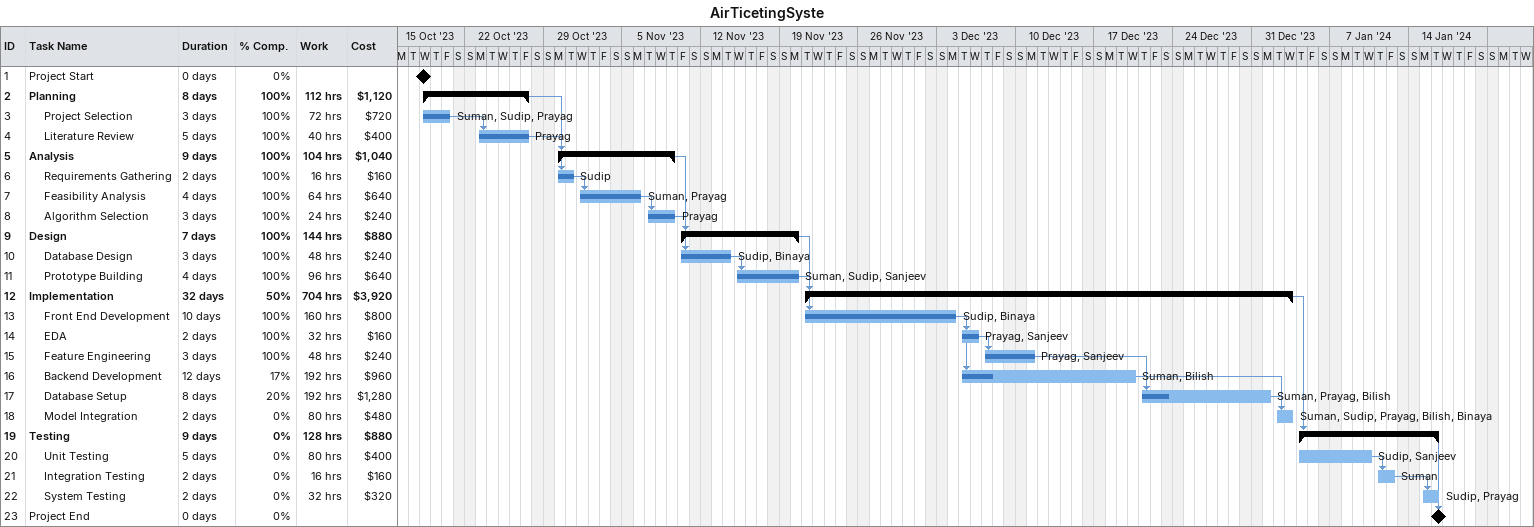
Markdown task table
AirTicetingSyste

| ID | Level | Task | Duration | Start | Finish | Predecessors | Resources | % complete | Work (h) | Cost ($) |
|---|---|---|---|---|---|---|---|---|---|---|
| 1 | 1 | Project Start | 0d | 2023-10-18 | 2023-10-18 |  |  | 0 |  |  |
| 2 | 1 | **Planning** | 8d | 2023-10-18 | 2023-10-27 |  |  | 100 | 112 | 1120 |
| 3 | 2 | Project Selection | 3d | 2023-10-18 | 2023-10-20 |  | Suman, Sudip, Prayag | 100 | 72 | 720 |
| 4 | 2 | Literature Review | 5d | 2023-10-23 | 2023-10-27 | 3 | Prayag | 100 | 40 | 400 |
| 5 | 1 | **Analysis** | 9d | 2023-10-30 | 2023-11-09 | 2 |  | 100 | 104 | 1040 |
| 6 | 2 | Requirements Gathering | 2d | 2023-10-30 | 2023-10-31 | 4 | Sudip | 100 | 16 | 160 |
| 7 | 2 | Feasibility Analysis | 4d | 2023-11-01 | 2023-11-06 | 6 | Suman, Prayag | 100 | 64 | 640 |
| 8 | 2 | Algorithm Selection | 3d | 2023-11-07 | 2023-11-09 | 7 | Prayag | 100 | 24 | 240 |
| 9 | 1 | **Design** | 7d | 2023-11-10 | 2023-11-20 | 5 |  | 100 | 144 | 880 |
| 10 | 2 | Database Design | 3d | 2023-11-10 | 2023-11-14 | 8 | Sudip, Binaya | 100 | 48 | 240 |
| 11 | 2 | Prototype Building | 4d | 2023-11-15 | 2023-11-20 | 10 | Suman, Sudip, Sanjeev | 100 | 96 | 640 |
| 12 | 1 | **Implementation** | 32d | 2023-11-21 | 2024-01-03 | 9 |  | 50 | 704 | 3920 |
| 13 | 2 | Front End Development | 10d | 2023-11-21 | 2023-12-04 | 11 | Sudip, Binaya | 100 | 160 | 800 |
| 14 | 2 | EDA | 2d | 2023-12-05 | 2023-12-06 | 13 | Prayag, Sanjeev | 100 | 32 | 160 |
| 15 | 2 | Feature Engineering | 3d | 2023-12-07 | 2023-12-11 | 14 | Prayag, Sanjeev | 100 | 48 | 240 |
| 16 | 2 | Backend Development | 12d | 2023-12-05 | 2023-12-20 | 13 | Suman, Bilish | 17 | 192 | 960 |
| 17 | 2 | Database Setup | 8d | 2023-12-21 | 2024-01-01 | 15, 16 | Suman, Prayag, Bilish | 20 | 192 | 1280 |
| 18 | 2 | Model Integration | 2d | 2024-01-02 | 2024-01-03 | 16, 17 | Suman, Sudip, Prayag, Bilish, Binaya | 0 | 80 | 480 |
| 19 | 1 | **Testing** | 9d | 2024-01-04 | 2024-01-16 | 12 |  | 0 | 128 | 880 |
| 20 | 2 | Unit Testing | 5d | 2024-01-04 | 2024-01-10 |  | Sudip, Sanjeev | 0 | 80 | 400 |
| 21 | 2 | Integration Testing | 2d | 2024-01-11 | 2024-01-12 | 20 | Suman | 0 | 16 | 160 |
| 22 | 2 | System Testing | 2d | 2024-01-15 | 2024-01-16 | 21 | Sudip, Prayag | 0 | 32 | 320 |
| 23 | 1 | Project End | 0d | 2024-01-16 | 2024-01-16 | 19 |  | 0 |  |  |
